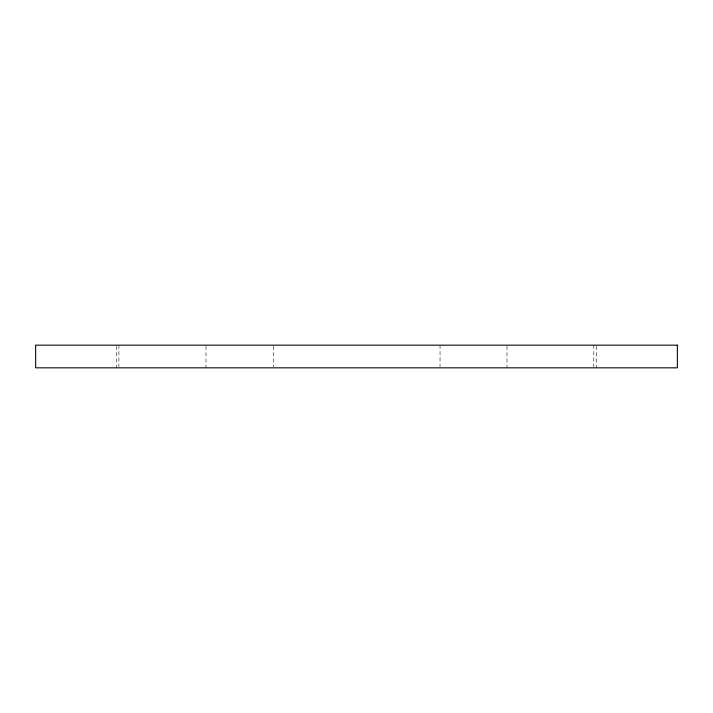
<?xml version="1.0" encoding="UTF-8"?>
<svg xmlns="http://www.w3.org/2000/svg" width="713" height="713" viewBox="0 0 713 713"><rect width="100%" height="100%" fill="white"/><g stroke="black" fill="none" stroke-linecap="round" stroke-linejoin="round"><path stroke-width="0.53" stroke-dasharray="3.56 2.67" d="M596.255 346.251L596.255 367.837M593.813 345.163L593.813 366.749M507.005 346.251L507.005 367.837M440.037 345.163L440.037 366.749M273.257 346.251L273.257 366.749M205.995 346.251L205.995 367.837M118.893 345.163L118.893 366.749M116.745 346.251L116.745 367.837"/><path stroke-width="1.07" d="M677.35 345.163L35.65 345.163L35.65 367.837L677.35 367.837L677.35 345.163"/></g></svg>
